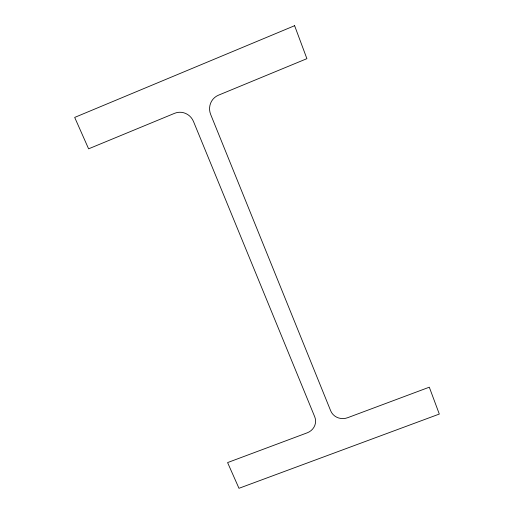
<?xml version="1.0" encoding="UTF-8"?>
<svg xmlns="http://www.w3.org/2000/svg" width="514" height="514" viewBox="0 0 514 514"><rect width="100%" height="100%" fill="white"/><g stroke="black" fill="none" stroke-linecap="round" stroke-linejoin="round"><path stroke-width="0.77" d="M294.612 25.7L74.691 117.417L88.607 148.829L174.625 113.298A14.72 14.27 64.8 0 1 193.502 121.51L314.729 416.809A13.171 12.342 -5.6 0 1 307.173 432.839L227.586 462.587L238.978 488.3L439.309 414.059L429.299 387.196L347.67 417.702A13.248 12.432 -11 0 1 330.688 410.821L210.669 114.449A14.797 14.392 77.6 0 1 218.45 95.199L306.897 58.667L294.612 25.7"/></g></svg>
